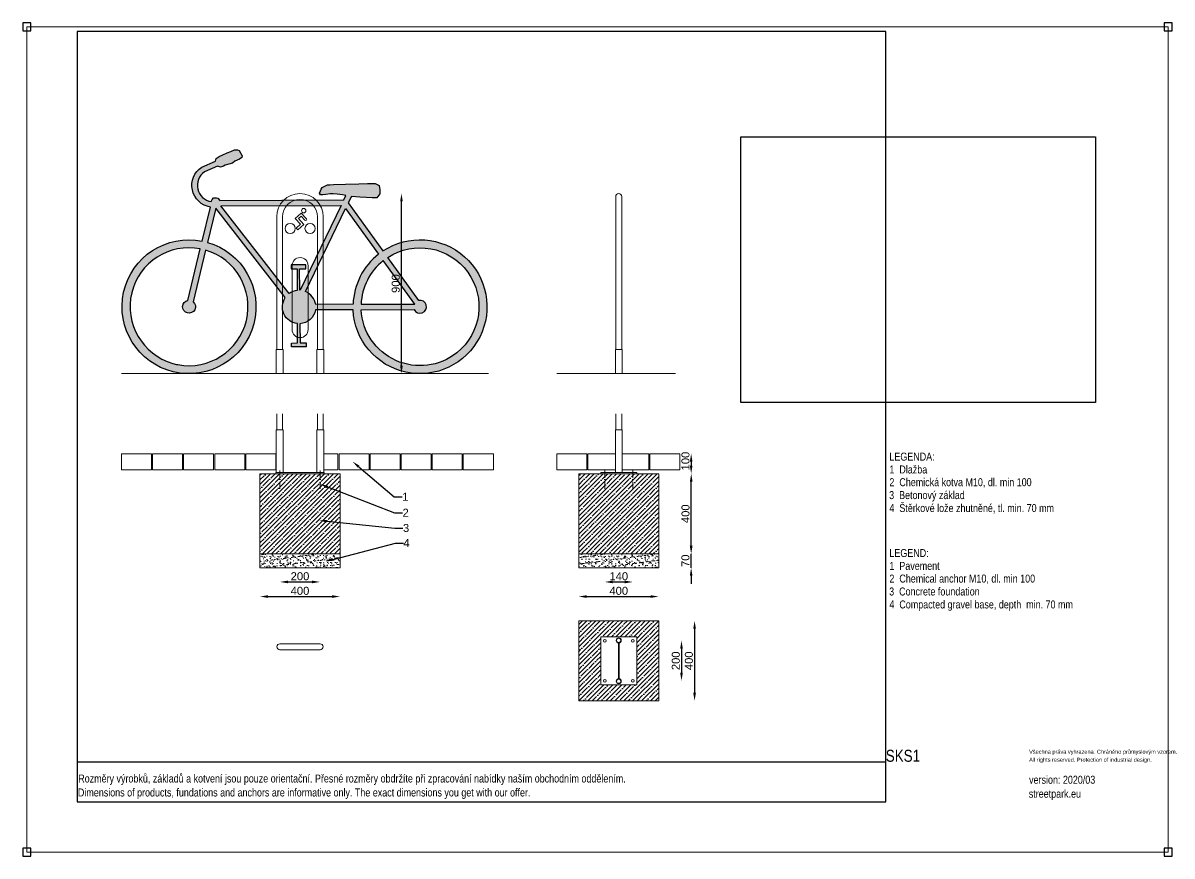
# Model space of a CAD drawing. Header units: millimetres. Extents: x -1411 to 5721, y -19797 to 4144.
# Drawn here: x -20 to 5721, y -20 to 4144 of the extents above; entities that cross this region are included whole.
import ezdxf
from ezdxf import colors
from ezdxf.entities.mleader import LeaderData, LeaderLine
from ezdxf.math import Vec2, Vec3

# ---------------------------------------------------------------- set-up
doc = ezdxf.new("R2010")
doc.units = ezdxf.units.MM
doc.linetypes.add('ACAD_ISO10W100', pattern=[18.5, 12, -3, 0.5, -3])
doc.linetypes.add('INCONTINUOUS', pattern=[200000.001, 200000, -0.001])
for name, color, linetype in [('KOTY', 3, 'INCONTINUOUS'), ('OBRYSOVA', 7, 'Continuous'), ('OSY', 1, 'ACAD_ISO10W100'), ('POSTAVY ATD', 8, 'Continuous'), ('SRAFY', 30, 'Continuous')]:
    doc.layers.add(name, color=color, linetype=linetype)
doc.layers.add('Nekreslit', color=6, linetype='Continuous', plot=False)
doc.styles.add('SEACAD_Arial', font='arial.ttf', dxfattribs={"width": 0.8})
doc.styles.get("Standard").update_dxf_attribs({"font": 'arial.ttf'})
doc.dimstyles.new('PROFI_CSN', dxfattribs={"dimscale": 0, "dimtxt": 3.5, "dimasz": 3, "dimexe": 1, "dimexo": 0, "dimgap": 1.5, "dimtad": 1, "dimlfac": -1, "dimdsep": 46, "dimtxsty": 'Standard', "dimcen": 0, "dimdle": 1, "dimclrd": 256, "dimclre": 256, "dimclrt": 256, "dimadec": 0, "dimazin": 0, "dimtfac": 0.6, "dimtmove": 0, "dimatfit": 1, "dimfxl": 1, "dimtolj": 1, "dimarcsym": 0})
picture_1 = doc.add_image_def('image1.jpg', size_in_pixel=(800, 600))

# ---------------------------------------------------------------- blocks, each defined once
blk = doc.blocks.new('*D1')
at = {"layer": 'DEFPOINTS', "color": 0, "transparency": 16777216}
for p in [(3156.47192552368, 1490.752611524528), (3318.123273767895, 1490.752611524528), (3156.47192552368, 1420.752611524528)]:
    blk.add_point(p, dxfattribs=at)
at = {"layer": 'KOTY', "color": 7, "lineweight": -2, "transparency": 16777216}
for p, q in [((3318.123273767895, 1530.752611524528), (3318.123273767895, 1570.752611524528)), ((3318.123273767895, 1420.752611524528), (3318.123273767895, 1490.752611524528)), ((3318.123273767895, 1380.752611524528), (3318.123273767895, 1340.752611524528))]:
    blk.add_line(p, q, dxfattribs=at)
at = {"layer": 'KOTY', "color": 7, "transparency": 16777216}
for points in [[(3311.456607101229, 1530.752611524528), (3324.789940434562, 1530.752611524528), (3318.123273767895, 1490.752611524528)], [(3311.456607101229, 1380.752611524528), (3324.789940434562, 1380.752611524528), (3318.123273767895, 1420.752611524528)]]:
    blk.add_solid(points, dxfattribs=at)
at = {"layer": 'KOTY', "color": 7, "lineweight": 13, "transparency": 16777216, "insert": (3289.700354259027, 1455.752611524527), "char_height": 40, "attachment_point": 5, "rotation": 90}
blk.add_mtext('\\A1;70', dxfattribs=at)
blk = doc.blocks.new('A$C6D9C0908')
h = blk.add_hatch(color=9)
edge = h.paths.add_edge_path(flags=16)
edge.add_line((0.5797662458778632, 0.4368549236789931), (0.5792093126426607, 0.5492206691803858))
edge.add_line((0.5792093126426607, 0.5492206691803858), (0.6116596023101692, 0.5493815069182801))
edge.add_line((0.6116596023101692, 0.5493815069182801), (0.611559236776543, 0.5696310544656171))
edge.add_line((0.611559236776543, 0.5696310544656171), (0.5346265274935149, 0.5692497428033221))
edge.add_line((0.5346265274935149, 0.5692497428033221), (0.5347268930923974, 0.5490001950872738))
edge.add_line((0.5347268930923974, 0.5490001950872738), (0.5657187426423889, 0.5491538040400883))
edge.add_line((0.5657187426423889, 0.5491538040400883), (0.5662779087064109, 0.436337570361502))
edge.add_arc((0.5763719036009329, 0.3492602133783281), 0.08766045192734141, 96.61220704954839, 126.5772164029062)
edge.add_line((0.5241345504121, 0.4196563337538919), (0.4650768243111543, 0.4954139222024878))
edge.add_line((0.4650768243111543, 0.4954139222024878), (0.4180492896809938, 0.555739519609233))
edge.add_line((0.4180492896809938, 0.555739519609233), (0.1663967458400748, 0.8785523174312857))
edge.add_line((0.1663967458400748, 0.8785523174312857), (0.7965536467736456, 0.8816756476267074))
edge.add_line((0.7965536467736456, 0.8816756476267074), (0.5821944918749296, 0.4367270773780092))
edge.add_arc((0.5763719036001358, 0.3492602133756972), 0.08766045193025594, 86.19149202146149, 87.78086794365262)
edge = h.paths.add_edge_path(flags=16)
edge.add_arc((3.019355598876672e-12, 0.3506535715733764), 0.3087221941469303, 78.9563822231638, 253.9172492721676)
edge.add_arc((1.843150632119261e-12, 0.3506535715739269), 0.3087221941471334, 253.9172492724057, 259.2222716585527)
edge.add_arc((3.001283249703945e-12, 0.3506535715733931), 0.3087221941468255, 259.2222716583231, 433.6513597298935)
edge.add_line((0.08689956096111473, 0.6468931021295248), (0.02172428525057057, 0.3767313721850769))
edge.add_arc((2.053343606256419e-12, 0.3506535715728085), 0.03394107031801102, -259.99389754581955, 50.20378588387018, ccw=False)
edge.add_line((-0.005897365046166669, 0.3840783728410315), (0.05913765873208376, 0.6536587373361726))
edge = h.paths.add_edge_path(flags=16)
edge.add_line((0.6099381549385043, 0.4302396033690457), (0.8193632406344022, 0.8649464492445986))
edge.add_line((0.8193632406344022, 0.8649464492445986), (0.9922499285862614, 0.6260927665657618))
edge.add_arc((1.209254944930032, 0.3506535715726273), 0.350653571572893, 128.2328391200746, 177.9488520998572)
edge.add_line((0.8588260461981463, 0.3632040373163363), (0.6630670109441326, 0.3622337709050498))
edge.add_arc((0.5763719036011192, 0.3492602133783095), 0.08766045192740136, 8.510916230346785, 67.4858155561655)
edge = h.paths.add_edge_path()
edge.add_line((0.1388699601772032, 1.113680368347786), (0.1413542500233689, 1.127186899948128))
edge.add_line((0.1413542500233689, 1.127186899948128), (0.157530568273728, 1.13711845034959))
edge.add_line((0.157530568273728, 1.13711845034959), (0.1773611243432924, 1.145426216804026))
edge.add_line((0.1773611243432924, 1.145426216804026), (0.1997312917770842, 1.156300630563464))
edge.add_line((0.1997312917770842, 1.156300630563464), (0.219384967885162, 1.163512923428925))
edge.add_line((0.219384967885162, 1.163512923428925), (0.2383039990525049, 1.171816172132594))
edge.add_line((0.2383039990525049, 1.171816172132594), (0.2536130979641484, 1.172804214949792))
edge.add_line((0.2536130979641484, 1.172804214949792), (0.2625686477086902, 1.168287781488516))
edge.add_line((0.2625686477086902, 1.168287781488516), (0.278016088827826, 1.141364285180998))
edge.add_line((0.278016088827826, 1.141364285180998), (0.2762418646968854, 1.131504118330895))
edge.add_line((0.2762418646968854, 1.131504118330895), (0.2636989877348697, 1.124144636765323))
edge.add_line((0.2636989877348697, 1.124144636765323), (0.2395057701243104, 1.113261187181706))
edge.add_line((0.2395057701243104, 1.113261187181706), (0.2278915980842839, 1.102440084649743))
edge.add_line((0.2278915980842839, 1.102440084649743), (0.2089590035961919, 1.096873261718656))
edge.add_line((0.2089590035961919, 1.096873261718656), (0.189291764589484, 1.092397393935244))
edge.add_line((0.189291764589484, 1.092397393935244), (0.1802081617511249, 1.085967222182717))
edge.add_line((0.1802081617511249, 1.085967222182717), (0.1650985470751039, 1.081513944505105))
edge.add_line((0.1650985470751039, 1.081513944505105), (0.1486696368359617, 1.086780866536628))
edge.add_line((0.1486696368359617, 1.086780866536628), (0.08072185482785699, 1.057156287831958))
edge.add_arc((0.1297099201789188, 0.9862647056898076), 0.08617103321567632, 124.6455572951802, 261.1346764512145)
edge.add_line((0.1164298931419125, 0.9011231303734348), (0.1209281292426567, 0.9125216585175622))
edge.add_line((0.1209281292426567, 0.9125216585175622), (0.1277239189175816, 0.9208631938258804))
edge.add_line((0.1277239189175816, 0.9208631938258804), (0.1431070930874512, 0.92093943931377))
edge.add_line((0.1431070930874512, 0.92093943931377), (0.1514163895568572, 0.9195145323949419))
edge.add_line((0.1514163895568572, 0.9195145323949419), (0.1607381110629831, 0.9070989566675962))
edge.add_line((0.1607381110629831, 0.9070989566675962), (0.8103527847465557, 0.9103187274479296))
edge.add_line((0.8103527847465557, 0.9103187274479296), (0.8214598614539455, 0.9333738572524908))
edge.add_line((0.8214598614539455, 0.9333738572524908), (0.8040816482554192, 0.9367279879108992))
edge.add_line((0.8040816482554192, 0.9367279879108992), (0.7758062896895126, 0.9402364998518351))
edge.add_line((0.7758062896895126, 0.9402364998518351), (0.7550117651703658, 0.9425050602465035))
edge.add_line((0.7550117651703658, 0.9425050602465035), (0.7389743507757203, 0.941330974827224))
edge.add_line((0.7389743507757203, 0.941330974827224), (0.7169335295704968, 0.9375730740507606))
edge.add_line((0.7169335295704968, 0.9375730740507606), (0.7010793240270914, 0.9362174639647947))
edge.add_line((0.7010793240270914, 0.9362174639647947), (0.6875824251292215, 0.9374275973414115))
edge.add_line((0.6875824251292215, 0.9374275973414115), (0.6834262020078086, 0.9456435694771699))
edge.add_line((0.6834262020078086, 0.9456435694771699), (0.6874793469022507, 0.9582244302152958))
edge.add_line((0.6874793469022507, 0.9582244302152958), (0.6923654141502311, 0.9655459612140476))
edge.add_line((0.6923654141502311, 0.9655459612140476), (0.6963692841279681, 0.9750925374141843))
edge.add_line((0.6963692841279681, 0.9750925374141843), (0.7143329951886699, 0.9840805589590218))
edge.add_line((0.7143329951886699, 0.9840805589590218), (0.724153051870303, 0.9890549180556718))
edge.add_line((0.724153051870303, 0.9890549180556718), (0.7363674870476871, 0.9891154578072019))
edge.add_line((0.7363674870476871, 0.9891154578072019), (0.7571385023195489, 0.9915900349390085))
edge.add_line((0.7571385023195489, 0.9915900349390085), (0.8196691166806431, 0.991899963679316))
edge.add_line((0.8196691166806431, 0.991899963679316), (0.8894856018843029, 0.9935230343262447))
edge.add_line((0.8894856018843029, 0.9935230343262447), (0.9335907531237808, 0.9962956982299147))
edge.add_line((0.9335907531237808, 0.9962956982299147), (0.975344926853495, 0.995225620261408))
edge.add_line((0.975344926853495, 0.995225620261408), (0.9950826931568599, 0.9854720755733979))
edge.add_line((0.9950826931568599, 0.9854720755733979), (0.9988382002662775, 0.963416316061739))
edge.add_line((0.9988382002662775, 0.963416316061739), (0.9989476080739905, 0.9413424846711678))
edge.add_line((0.9989476080739905, 0.9413424846711678), (0.9830078461936864, 0.9204661365092761))
edge.add_line((0.9830078461936864, 0.9204661365092761), (0.958578976387912, 0.9203450567913478))
edge.add_line((0.958578976387912, 0.9203450567913478), (0.9279399820296703, 0.9225648233873471))
edge.add_line((0.9279399820296703, 0.9225648233873471), (0.8936539839454554, 0.9249489469661967))
edge.add_line((0.8936539839454554, 0.9249489469661967), (0.8498606975522307, 0.9282504864647763))
edge.add_line((0.8498606975522307, 0.9282504864647763), (0.8334591269325529, 0.8942054965054922))
edge.add_line((0.8334591269325529, 0.8942054965054922), (1.015396998872802, 0.6428470417381504))
edge.add_arc((1.209254944930166, 0.3506535715728019), 0.3506535715729246, -177.38089146097218, 123.5625826834565, ccw=False)
edge.add_line((0.8589676712101664, 0.3346300536488798), (0.6626325112233644, 0.333656931519954))
edge.add_arc((0.5763719036009832, 0.3492602133784565), 0.08766045192752706, 272.78709276241455, 349.7468979583306, ccw=False)
edge.add_line((0.5806343723627378, 0.2617034535469429), (0.5811343412071892, 0.1608306946573066))
edge.add_line((0.5811343412071892, 0.1608306946573066), (0.6135846309130102, 0.1609915324570466))
edge.add_line((0.6135846309130102, 0.1609915324570466), (0.6136849967193712, 0.1407419845259028))
edge.add_line((0.6136849967193712, 0.1407419845259028), (0.5367522870947141, 0.1403606728636078))
edge.add_line((0.5367522870947141, 0.1403606728636078), (0.5366519216568122, 0.160610220564422))
edge.add_line((0.5366519216568122, 0.160610220564422), (0.5676437715676457, 0.1607638295481593))
edge.add_line((0.5676437715676457, 0.1607638295481593), (0.5671415690773074, 0.2620870767093493))
edge.add_arc((0.576371903601003, 0.3492602133783372), 0.08766045192747622, 145.5288500972964, 263.9557533382671, ccw=False)
edge.add_line((0.5041036376779857, 0.3988752571917757), (0.1398036836857273, 0.8661889814404731))
edge.add_line((0.1398036836857273, 0.8661889814404731), (0.09674344259917689, 0.6876975354280148))
edge.add_arc((-5.043188089359774e-14, 0.3506535715730791), 0.3506535715731371, -281.3450701042335, 73.9846637575842, ccw=False)
edge.add_line((0.06897967865018018, 0.6944554493898067), (0.1120262329873185, 0.8728901640761251))
edge.add_arc((0.1297099201788713, 0.9862647056897441), 0.114745368005802, 123.16244037180459, 261.1346764109203, ccw=False)
edge.add_line((0.0669425315704757, 1.082320701890239), (0.1388699601772032, 1.113680368347786))
edge = h.paths.add_edge_path(flags=16)
edge.add_arc((1.209254944930332, 0.3506535715728005), 0.3087221941477938, 128.5502149240067, 177.6314762868338)
edge.add_line((0.9007964969872546, 0.3634120609808633), (1.181376457656597, 0.3648027365786675))
edge.add_line((1.181376457656597, 0.3648027365786675), (1.016859184751297, 0.5920935529854887))
edge = h.paths.add_edge_path(flags=16)
edge.add_arc((1.209254944929982, 0.3506535715728456), 0.3087221941474646, -51.44978507363379, 123.2452068527513, ccw=False)
edge.add_arc((1.209254944929975, 0.3506535715728339), 0.3087221941474596, 182.9364843753495, 308.5502149263685, ccw=False)
edge.add_line((0.9009381220053001, 0.3348380772442852), (1.178538587796197, 0.3362139850567019))
edge.add_arc((1.209254944929977, 0.3506535715729015), 0.03394107031796046, 205.17795300596, 461.0037385210765)
edge.add_line((1.202776509465593, 0.3839706261885567), (1.040006255034768, 0.6088478281471907))
at = {"color": 9}
for points in [[(0.1388699601772032, 1.113680368347786), (0.1413542500233689, 1.127186899948128), (0.157530568273728, 1.13711845034959), (0.1773611243432924, 1.145426216804026), (0.1997312917770842, 1.156300630563464), (0.219384967885162, 1.163512923428925), (0.2383039990525049, 1.171816172132594), (0.2536130979641484, 1.172804214949792), (0.2625686477086902, 1.168287781488516), (0.278016088827826, 1.141364285180998), (0.2762418646968854, 1.131504118330895), (0.2636989877348697, 1.124144636765323), (0.2395057701243104, 1.113261187181706), (0.2278915980842839, 1.102440084649743), (0.2089590035961919, 1.096873261718656), (0.189291764589484, 1.092397393935244), (0.1802081617511249, 1.085967222182717), (0.1650985470751039, 1.081513944505105), (0.1486696368359617, 1.086780866536628), (0.08072185482785699, 1.057156287831958, 0.6776181553820131), (0.1164298931419125, 0.9011231303734348), (0.1209281292426567, 0.9125216585175622), (0.1277239189175816, 0.9208631938258804), (0.1431070930874512, 0.92093943931377), (0.1514163895568572, 0.9195145323949419), (0.1607381110629831, 0.9070989566675962), (0.8103527847465557, 0.9103187274479296), (0.8214598614539455, 0.9333738572524908), (0.8040816482554192, 0.9367279879108992), (0.7758062896895126, 0.9402364998518351), (0.7550117651703658, 0.9425050602465035), (0.7389743507757203, 0.941330974827224), (0.7169335295704968, 0.9375730740507606), (0.7010793240270914, 0.9362174639647947), (0.6875824251292215, 0.9374275973414115), (0.6834262020078086, 0.9456435694771699), (0.6874793469022507, 0.9582244302152958), (0.6923654141502311, 0.9655459612140476), (0.6963692841279681, 0.9750925374141843), (0.7143329951886699, 0.9840805589590218), (0.724153051870303, 0.9890549180556718), (0.7363674870476871, 0.9891154578072019), (0.7571385023195489, 0.9915900349390085), (0.8196691166806431, 0.991899963679316), (0.8894856018843029, 0.9935230343262447), (0.9335907531237808, 0.9962956982299147), (0.975344926853495, 0.995225620261408), (0.9950826931568599, 0.9854720755733979), (0.9988382002662775, 0.963416316061739), (0.9989476080739905, 0.9413424846711678), (0.9830078461936864, 0.9204661365092761), (0.958578976387912, 0.9203450567913478), (0.9279399820296703, 0.9225648233873471), (0.8936539839454554, 0.9249489469661967), (0.8498606975522307, 0.9282504864647763), (0.8334591269325529, 0.8942054965054922), (1.015396998872802, 0.6428470417381504, -3.794464740971675), (0.8589676712101664, 0.3346300536488798), (0.6626325112233644, 0.333656931519954, -0.3490188743317039), (0.5806343723627378, 0.2617034535469429), (0.5811343412071892, 0.1608306946573066), (0.6135846309130102, 0.1609915324570466), (0.6136849967193712, 0.1407419845259028), (0.5367522870947141, 0.1403606728636078), (0.5366519216568122, 0.160610220564422), (0.5676437715676457, 0.1607638295481593), (0.5671415690773074, 0.2620870767093493, -0.5682343454790882), (0.5041036376779857, 0.3988752571917757), (0.1398036836857273, 0.8661889814404731), (0.09674344259917689, 0.6876975354280148, -49.06602472306487), (0.06897967865018018, 0.6944554493898067), (0.1120262329873185, 0.8728901640761251, -0.687102607738905), (0.0669425315704757, 1.082320701890239)], [(0.5797662458778632, 0.4368549236789931), (0.5792093126426607, 0.5492206691803858), (0.6116596023101692, 0.5493815069182801), (0.611559236776543, 0.5696310544656171), (0.5346265274935149, 0.5692497428033221), (0.5347268930923974, 0.5490001950872738), (0.5657187426423889, 0.5491538040400883), (0.5662779087064109, 0.436337570361502, 0.1314971789805197), (0.5241345504121, 0.4196563337538919), (0.4650768243111543, 0.4954139222024878), (0.4180492896809938, 0.555739519609233), (0.1663967458400748, 0.8785523174312857), (0.7965536467736456, 0.8816756476267074), (0.5821944918749296, 0.4367270773780092, 0.00693507190160578)], [(0.6099381549385043, 0.4302396033690457), (0.8193632406344022, 0.8649464492445986), (0.9922499285862614, 0.6260927665657618, 0.2203949906049691), (0.8588260461981463, 0.3632040373163363), (0.6630670109441326, 0.3622337709050498, 0.2631609178845066)], [(0.05913765873208376, 0.6536587373361726, 0.9569645697085161), (-0.08552388680050171, 0.05401396203865261, 0.02315166197885113), (-0.057730887254138, 0.04737723254356752, 0.9525291782565551), (0.08689956096111473, 0.6468931021295248), (0.02172428525057057, 0.3767313721850769, -4.529192985199039), (-0.005897365046166669, 0.3840783728410315)], [(1.040006255034768, 0.6088478281471907, -0.9547445373557579), (1.401650705118755, 0.1092135901683378, -0.6104848430680058), (0.9009381220053001, 0.3348380772442852), (1.178538587796197, 0.3362139850567019, 2.046354347596624), (1.202776509465593, 0.3839706261885567)], [(1.016859184751297, 0.5920935529854887, 0.2174925967270088), (0.9007964969872546, 0.3634120609808633), (1.181376457656597, 0.3648027365786675)]]:
    blk.add_lwpolyline(points, format="xyb", close=True, dxfattribs=at)
blk = doc.blocks.new('*D24')
at = {"layer": 'DEFPOINTS', "color": 0, "transparency": 16777216}
for p in [(1163.910897568167, 1490.752611524535), (1563.910897568174, 1490.752611524535), (1563.910897568174, 1276.84885672655)]:
    blk.add_point(p, dxfattribs=at)
at = {"layer": 'KOTY', "color": 7, "lineweight": -2, "transparency": 16777216}
blk.add_line((1203.910897568167, 1276.84885672655), (1523.910897568174, 1276.84885672655), dxfattribs=at)
at = {"layer": 'KOTY', "color": 7, "transparency": 16777216}
for points in [[(1203.910897568167, 1283.515523393216), (1203.910897568167, 1270.182190059883), (1163.910897568167, 1276.84885672655)], [(1523.910897568174, 1283.515523393216), (1523.910897568174, 1270.182190059883), (1563.910897568174, 1276.84885672655)]]:
    blk.add_solid(points, dxfattribs=at)
at = {"layer": 'KOTY', "color": 7, "lineweight": 15, "transparency": 16777216, "insert": (1363.91089756817, 1305.271776235417), "char_height": 40, "attachment_point": 5}
blk.add_mtext('\\A1;400', dxfattribs=at)
blk = doc.blocks.new('*D25')
at = {"layer": 'DEFPOINTS', "color": 0, "transparency": 16777216}
for p in [(1363.910897568167, 3291.312505641634), (1870.89817993912, 3291.312505641634), (1478.41089756816, 2390.812505641637)]:
    blk.add_point(p, dxfattribs=at)
at = {"layer": 'KOTY', "color": 7, "lineweight": -2, "transparency": 16777216}
blk.add_line((1870.89817993912, 2430.812505641637), (1870.89817993912, 3251.312505641634), dxfattribs=at)
at = {"layer": 'KOTY', "color": 7, "transparency": 16777216}
for points in [[(1864.231513272453, 3251.312505641634), (1877.564846605787, 3251.312505641634), (1870.89817993912, 3291.312505641634)], [(1864.231513272453, 2430.812505641637), (1877.564846605787, 2430.812505641637), (1870.89817993912, 2390.812505641637)]]:
    blk.add_solid(points, dxfattribs=at)
at = {"layer": 'KOTY', "color": 7, "lineweight": 15, "transparency": 16777216, "insert": (1842.475260430253, 2841.062505641634), "char_height": 40, "attachment_point": 5, "rotation": 90}
blk.add_mtext('\\A1;900', dxfattribs=at)
blk = doc.blocks.new('*D26')
at = {"layer": 'DEFPOINTS', "color": 0, "transparency": 16777216}
for p in [(3156.47192552368, 1890.812505641633), (3318.499887538347, 1890.812505641633), (3156.47192552368, 1490.752611524528)]:
    blk.add_point(p, dxfattribs=at)
at = {"layer": 'KOTY', "color": 7, "lineweight": -2, "transparency": 16777216}
blk.add_line((3318.499887538347, 1530.752611524528), (3318.499887538347, 1850.812505641633), dxfattribs=at)
at = {"layer": 'KOTY', "color": 7, "transparency": 16777216}
for points in [[(3311.83322087168, 1850.812505641633), (3325.166554205013, 1850.812505641633), (3318.499887538347, 1890.812505641633)], [(3311.83322087168, 1530.752611524528), (3325.166554205013, 1530.752611524528), (3318.499887538347, 1490.752611524528)]]:
    blk.add_solid(points, dxfattribs=at)
at = {"layer": 'KOTY', "color": 7, "lineweight": 15, "transparency": 16777216, "insert": (3290.076968029478, 1690.782558583079), "char_height": 40, "attachment_point": 5, "rotation": 90}
blk.add_mtext('\\A1;400', dxfattribs=at)
blk = doc.blocks.new('*D27')
at = {"layer": 'DEFPOINTS', "color": 0, "transparency": 16777216}
for p in [(3156.47192552368, 1155.785728375559), (3156.47192552368, 755.7857283755586), (3335.249656116975, 755.7857283755587)]:
    blk.add_point(p, dxfattribs=at)
at = {"layer": 'KOTY', "color": 7, "lineweight": -2, "transparency": 16777216}
blk.add_line((3335.249656116974, 1115.785728375559), (3335.249656116975, 795.7857283755588), dxfattribs=at)
at = {"layer": 'KOTY', "color": 7, "transparency": 16777216}
for points in [[(3328.582989450308, 1115.785728375559), (3341.916322783641, 1115.785728375559), (3335.249656116974, 1155.785728375559)], [(3328.582989450308, 795.7857283755588), (3341.916322783641, 795.7857283755588), (3335.249656116975, 755.7857283755587)]]:
    blk.add_solid(points, dxfattribs=at)
at = {"layer": 'KOTY', "color": 7, "lineweight": 15, "transparency": 16777216, "insert": (3306.826736608106, 955.7857283755577), "char_height": 40, "attachment_point": 5, "rotation": 90}
blk.add_mtext('\\A1;400', dxfattribs=at)
blk = doc.blocks.new('*D28')
at = {"layer": 'DEFPOINTS', "color": 0, "transparency": 16777216}
for p in [(2756.471925523671, 1490.752611524527), (3156.471925523678, 1490.752611524527), (3156.471925523678, 1276.848856726542)]:
    blk.add_point(p, dxfattribs=at)
at = {"layer": 'KOTY', "color": 7, "lineweight": -2, "transparency": 16777216}
blk.add_line((2796.471925523671, 1276.848856726542), (3116.471925523678, 1276.848856726542), dxfattribs=at)
at = {"layer": 'KOTY', "color": 7, "transparency": 16777216}
for points in [[(2796.471925523671, 1283.515523393209), (2796.471925523671, 1270.182190059876), (2756.471925523671, 1276.848856726542)], [(3116.471925523678, 1283.515523393209), (3116.471925523678, 1270.182190059876), (3156.471925523678, 1276.848856726542)]]:
    blk.add_solid(points, dxfattribs=at)
at = {"layer": 'KOTY', "color": 7, "lineweight": 15, "transparency": 16777216, "insert": (2956.471925523674, 1305.27177623541), "char_height": 40, "attachment_point": 5}
blk.add_mtext('\\A1;400', dxfattribs=at)
blk = doc.blocks.new('*D29')
at = {"layer": 'DEFPOINTS', "color": 0, "transparency": 16777216}
for p in [(1263.910897568145, 1806.434772238816), (1463.910897568167, 1806.434772238827), (1463.910897568167, 1349.745526539458)]:
    blk.add_point(p, dxfattribs=at)
at = {"layer": 'KOTY', "color": 7, "lineweight": -2, "transparency": 16777216}
blk.add_line((1303.910897568145, 1349.745526539458), (1423.910897568167, 1349.745526539458), dxfattribs=at)
at = {"layer": 'KOTY', "color": 7, "transparency": 16777216}
for points in [[(1303.910897568145, 1356.412193206124), (1303.910897568145, 1343.078859872791), (1263.910897568145, 1349.745526539458)], [(1423.910897568167, 1356.412193206124), (1423.910897568167, 1343.078859872791), (1463.910897568167, 1349.745526539458)]]:
    blk.add_solid(points, dxfattribs=at)
at = {"layer": 'KOTY', "color": 7, "lineweight": 15, "transparency": 16777216, "insert": (1363.910897568156, 1378.168446048325), "char_height": 40, "attachment_point": 5}
blk.add_mtext('\\A1;200', dxfattribs=at)
blk = doc.blocks.new('*D30')
at = {"layer": 'DEFPOINTS', "color": 0, "transparency": 16777216}
for p in [(2886.471925523649, 1806.434772238812), (3026.471925523671, 1806.434772238823), (3026.471925523671, 1349.74552653945)]:
    blk.add_point(p, dxfattribs=at)
at = {"layer": 'KOTY', "color": 7, "lineweight": -2, "transparency": 16777216}
blk.add_line((2926.471925523649, 1349.74552653945), (2986.471925523671, 1349.74552653945), dxfattribs=at)
at = {"layer": 'KOTY', "color": 7, "transparency": 16777216}
for points in [[(2926.471925523649, 1356.412193206117), (2926.471925523649, 1343.078859872784), (2886.471925523649, 1349.74552653945)], [(2986.471925523671, 1356.412193206117), (2986.471925523671, 1343.078859872784), (3026.471925523671, 1349.74552653945)]]:
    blk.add_solid(points, dxfattribs=at)
at = {"layer": 'KOTY', "color": 7, "lineweight": 15, "transparency": 16777216, "insert": (2956.47192552366, 1378.168446048318), "char_height": 40, "attachment_point": 5}
blk.add_mtext('\\A1;140', dxfattribs=at)
blk = doc.blocks.new('*D31')
at = {"layer": 'DEFPOINTS', "color": 0, "transparency": 16777216}
for p in [(3026.471925523671, 1055.785728375559), (3026.471925523671, 855.7857283755588), (3269.910664766015, 855.7857283755588)]:
    blk.add_point(p, dxfattribs=at)
at = {"layer": 'KOTY', "color": 7, "lineweight": -2, "transparency": 16777216}
blk.add_line((3269.910664766015, 1015.785728375559), (3269.910664766015, 895.7857283755588), dxfattribs=at)
at = {"layer": 'KOTY', "color": 7, "transparency": 16777216}
for points in [[(3263.243998099348, 1015.785728375559), (3276.577331432681, 1015.785728375559), (3269.910664766014, 1055.785728375559)], [(3263.243998099348, 895.7857283755588), (3276.577331432681, 895.7857283755588), (3269.910664766015, 855.7857283755588)]]:
    blk.add_solid(points, dxfattribs=at)
at = {"layer": 'KOTY', "color": 7, "lineweight": 15, "transparency": 16777216, "insert": (3241.487745257146, 955.7857283755577), "char_height": 40, "attachment_point": 5, "rotation": 90}
blk.add_mtext('\\A1;200', dxfattribs=at)
blk = doc.blocks.new('*D32')
at = {"layer": 'DEFPOINTS', "color": 0, "transparency": 16777216}
for p in [(2973.471925523664, 1990.812505641637), (3156.47192552368, 1890.812505641633), (3318.200565067135, 1890.812505641633)]:
    blk.add_point(p, dxfattribs=at)
at = {"layer": 'KOTY', "color": 7, "lineweight": -2, "transparency": 16777216}
blk.add_line((3318.200565067135, 1950.812505641637), (3318.200565067135, 1930.812505641633), dxfattribs=at)
at = {"layer": 'KOTY', "color": 7, "transparency": 16777216}
for points in [[(3311.533898400468, 1950.812505641637), (3324.867231733801, 1950.812505641637), (3318.200565067135, 1990.812505641637)], [(3311.533898400468, 1930.812505641633), (3324.867231733801, 1930.812505641633), (3318.200565067135, 1890.812505641633)]]:
    blk.add_solid(points, dxfattribs=at)
at = {"layer": 'KOTY', "color": 7, "lineweight": 15, "transparency": 16777216, "insert": (3289.777645558267, 1953.928375827018), "char_height": 40, "attachment_point": 5, "rotation": 90}
blk.add_mtext('\\A1;100', dxfattribs=at)

msp = doc.modelspace()

# ---------------------------------------------------------------- hatches: boundary and pattern name
at = {"transparency": 33554508}
h = msp.add_hatch(dxfattribs=at)
h.set_pattern_fill('ANSI35', color=9, scale=5)
h.set_pattern_definition([(45, (0, 0), (-22.45064030267288, 22.45064030267288), []), (45, (22.45065, 0), (-22.45064030267288, 22.45064030267288), [39.6875, -7.9375, 0, -7.9375])])
h.paths.add_polyline_path([(1563.910897568174, 1890.812505641636), (1483.910897568167, 1890.812505641632), (1243.910897568167, 1890.812505641632), (1163.910897568174, 1890.812505641636), (1163.910897568167, 1490.752611524535), (1563.910897568174, 1490.752611524535)])
h.paths.add_polyline_path([(3156.471925523678, 1890.812505641632), (3046.471925523671, 1890.812505641628), (2866.471925523671, 1890.812505641636), (2756.471925523678, 1890.812505641632), (2756.471925523671, 1490.752611524527), (3156.471925523678, 1490.752611524527)])
h = msp.add_hatch(dxfattribs=at)
h.set_pattern_fill('ANSI35', color=9, scale=5)
h.set_pattern_definition([(45, (0, -70), (-22.45064030267288, 22.45064030267288), []), (45, (22.45065, -70), (-22.45064030267288, 22.45064030267288), [39.6875, -7.9375, 0, -7.9375])])
h.paths.add_polyline_path([(3156.471925523678, 1155.785728375558), (2756.471925523671, 1155.785728375558), (2756.471925523671, 755.7857283755584), (3156.471925523678, 755.7857283755584)])
h.paths.add_polyline_path([(3046.471925523671, 1075.785728375558), (3046.471925523671, 835.7857283755584), (2866.471925523671, 835.7857283755584), (2866.471925523671, 1075.785728375558)], flags=16)
h.paths.add_polyline_path([(3033.471925523671, 1055.785728375558, -1), (3019.471925523671, 1055.785728375558, -1)], flags=0)
h.paths.add_polyline_path([(2893.471925523671, 1055.785728375558, -1), (2879.471925523671, 1055.785728375558, -1)], flags=0)
h.paths.add_polyline_path([(3033.471925523671, 855.7857283755584, -1), (3019.471925523671, 855.7857283755584, -1)], flags=0)
h.paths.add_polyline_path([(2893.471925523671, 855.7857283755584, -1), (2879.471925523671, 855.7857283755584, -1)], flags=0)
at = {"layer": 'SRAFY', "lineweight": 15}
h = msp.add_hatch(dxfattribs=at)
h.set_pattern_fill('AR-SAND', color=9, scale=0.5, style=0)
h.set_pattern_definition([(37.50000000000001, (-480.9530126975515, -211.9193509330653), (-0.8000156479920228, 24.47066186646712), [0, -19.304, 0, -21.59, 0, -20.6375]), (7.499999999999999, (-480.9530126975515, -211.9193509330653), (22.47616415690013, 35.84125502841771), [0, -10.414, 0, -17.399, 0, -6.6675]), (327.5, (-496.5740126975516, -211.9193509330653), (39.5496185120729, 0.0718592339272881), [0, -6.35, 0, -22.86, 0, -29.845]), (317.5, (-496.5740126975516, -211.9193509330653), (38.17782262361486, 11.14646616286081), [0, -3.175, 0, -14.986, 0, -17.145])])
h.paths.add_polyline_path([(1163.910897568167, 1490.752611524535), (1163.910897568167, 1420.752611524535), (1563.910897568167, 1420.752611524535), (1563.910897568167, 1490.752611524535)])
h = msp.add_hatch(dxfattribs=at)
h.set_pattern_fill('AR-SAND', color=9, scale=0.5, style=0)
h.set_pattern_definition([(37.50000000000001, (459.608015257938, -211.9193509330726), (-0.8000156479920228, 24.47066186646712), [0, -19.304, 0, -21.59, 0, -20.6375]), (7.499999999999999, (459.608015257938, -211.9193509330726), (22.47616415690013, 35.84125502841771), [0, -10.414, 0, -17.399, 0, -6.6675]), (327.5, (443.9870152579379, -211.9193509330726), (39.5496185120729, 0.0718592339272881), [0, -6.35, 0, -22.86, 0, -29.845]), (317.5, (443.9870152579379, -211.9193509330726), (38.17782262361486, 11.14646616286081), [0, -3.175, 0, -14.986, 0, -17.145])])
h.paths.add_polyline_path([(2756.471925523671, 1490.752611524527), (2756.471925523671, 1420.752611524527), (3156.471925523671, 1420.752611524527), (3156.471925523671, 1490.752611524527)])

# ---------------------------------------------------------------- linework, layer by layer
at = {"layer": 'Nekreslit'}
msp.add_line((250.6303277645566, 451.0995227945496), (4290.630327764571, 451.0995227945496), dxfattribs=at)
at = {"layer": 'Nekreslit', "color": 4, "lineweight": 15}
msp.add_lwpolyline([(5700.555520497554, -0.02614733787049772), (-0.007565265754237771, -0.02614733787049772), (-0.007565265754237771, 4123.579318318974), (5700.555520497554, 4123.579318318974)], close=True, dxfattribs=at)
at = {"layer": 'Nekreslit'}
msp.add_lwpolyline([(250.6303277645566, 251.0995227945496), (4290.630327764571, 251.0995227945496), (4290.630327764571, 4101.09952279455), (250.6303277645566, 4101.09952279455)], close=True, dxfattribs=at)
at = {"layer": 'OBRYSOVA', "lineweight": 15}
for p, q in [((2941.471925523663, 3275.812505641632), (2941.471925523663, 2510.812505641632)), ((2971.471925523663, 3275.812505641632), (2971.471925523663, 2510.812505641632)), ((1247.410897568159, 3174.312505641632), (1247.410897568159, 2510.812505641632)), ((1276.410897568159, 3174.312505641632), (1276.410897568159, 2510.812505641632)), ((1451.410897568159, 3174.312505641632), (1451.410897568159, 2510.812505641632)), ((1480.410897568159, 3174.312505641632), (1480.410897568159, 2510.812505641632)), ((1324.359194649951, 2930.812505641632), (1324.359194649951, 2610.812505641632)), ((1404.359194649951, 2930.812505641632), (1404.359194649951, 2610.812505641632)), ((1245.410897568159, 2510.812505641632), (1279.410897568159, 2510.812505641632)), ((1245.410897568159, 2510.812505641632), (1245.410897568159, 2390.812505641632)), ((1279.410897568159, 2510.812505641632), (1279.410897568159, 2390.812505641632)), ((1448.410897568159, 2510.812505641632), (1482.410897568159, 2510.812505641632)), ((1448.410897568159, 2510.812505641632), (1448.410897568159, 2390.812505641632)), ((1482.410897568159, 2510.812505641632), (1482.410897568159, 2390.812505641632)), ((2939.471925523663, 2510.812505641632), (2973.471925523663, 2510.812505641632)), ((2939.471925523663, 2510.812505641632), (2939.471925523663, 2390.812505641632)), ((2973.471925523663, 2510.812505641632), (2973.471925523663, 2390.812505641632)), ((1245.410897568159, 2390.812505641632), (1482.410897568159, 2390.812505641632)), ((2973.471925523663, 2390.812505641632), (2939.471925523663, 2390.812505641632)), ((1247.410897568167, 2190.812505641632), (1247.410897568159, 2110.812505641632)), ((1276.410897568167, 2190.812505641632), (1276.410897568159, 2110.812505641632)), ((1451.410897568174, 2190.812505641632), (1451.410897568159, 2110.812505641632)), ((1480.410897568174, 2190.812505641632), (1480.410897568159, 2110.812505641632)), ((2941.471925523656, 2190.812505641636), (2941.471925523663, 2110.812505641632)), ((2971.471925523656, 2190.812505641636), (2971.471925523663, 2110.812505641632)), ((1245.410897568159, 2110.812505641632), (1279.410897568159, 2110.812505641632)), ((1245.410897568159, 2110.812505641632), (1245.410897568159, 1896.812505641632)), ((1279.410897568159, 2110.812505641632), (1279.410897568159, 1896.812505641632)), ((1448.410897568159, 2110.812505641632), (1482.410897568159, 2110.812505641632)), ((1448.410897568159, 2110.812505641632), (1448.410897568159, 1896.812505641632)), ((1482.410897568159, 2110.812505641632), (1482.410897568159, 1896.812505641632)), ((2939.471925523663, 2110.812505641632), (2973.471925523663, 2110.812505641632)), ((2939.471925523663, 2110.812505641632), (2939.471925523663, 1896.812505641628)), ((2973.471925523663, 2110.812505641632), (2973.471925523663, 1896.812505641628)), ((1263.910897568167, 1040.785728375558), (1463.910897568167, 1040.785728375558)), ((2954.971925523671, 866.195402021549), (2954.971925523663, 1045.376054729568)), ((2957.971925523671, 866.195402021549), (2957.971925523678, 1045.376054729568)), ((1263.910897568167, 1010.785728375558), (1463.910897568167, 1010.785728375558))]:
    msp.add_line(p, q, dxfattribs=at)
at = {"layer": 'OBRYSOVA'}
for points in [[(-20.00756526575424, 4103.579318318978), (19.99243473424576, 4103.579318318978), (19.99243473424576, 4143.579318318978), (-20.00756526575424, 4143.579318318978)], [(5680.555520497554, 4103.579318318978), (5720.555520497554, 4103.579318318978), (5720.555520497554, 4143.579318318978), (5680.555520497554, 4143.579318318978)], [(5680.555520497554, 4103.579318318978), (5720.555520497554, 4103.579318318978), (5720.555520497554, 4143.579318318978), (5680.555520497554, 4143.579318318978)], [(-20.00756526575424, -20.02614733786686), (19.99243473424576, -20.02614733786686), (19.99243473424576, 19.97385266213314), (-20.00756526575424, 19.97385266213314)], [(5680.555520497554, -20.02614733786686), (5720.555520497554, -20.02614733786686), (5720.555520497554, 19.97385266213314), (5680.555520497554, 19.97385266213314)]]:
    msp.add_lwpolyline(points, close=True, dxfattribs=at)
at = {"layer": 'OBRYSOVA', "lineweight": 15}
msp.add_lwpolyline([(1388.244964333477, 3157.711649211182), (1369.664417113112, 3178.054207002278), (1355.979238090651, 3165.55439662165), (1382.468622149921, 3136.552999639971), (1352.787456835526, 3109.442726716399), (1345.355237947391, 3117.579749832832), (1366.899380145354, 3137.25780386824), (1340.409996086142, 3166.259200849949), (1370.369221341411, 3193.623449006845), (1396.38198744991, 3165.143868099345, -0.9999999999999999)], format="xyb", close=True, dxfattribs=at)
for points in [[(1243.910897568167, 1890.812505641632), (1483.910897568167, 1890.812505641632), (1483.910897568167, 1896.812505641632), (1243.910897568167, 1896.812505641632)], [(2866.471925523671, 1890.812505641636), (3046.471925523671, 1890.812505641628), (3046.471925523671, 1896.812505641628), (2866.471925523671, 1896.812505641628)], [(3046.471925523671, 835.7857283755584), (3046.471925523671, 1075.785728375558), (2866.471925523671, 1075.785728375558), (2866.471925523671, 835.7857283755584)]]:
    msp.add_lwpolyline(points, close=True, dxfattribs=at)
for centre, radius in [((1382.737514991684, 3205.478566712613), 11.02039122711138), ((1314.944199699348, 3116.220745119645), 25.4082394779988), ((1414.127720743352, 3116.220745119645), 25.4082394779988), ((2886.471925523671, 1055.785728375558), 7), ((2956.471925523671, 1057.785728375558), 12.5), ((2956.471925523671, 1057.785728375558), 10.5), ((3026.471925523671, 1055.785728375558), 7), ((2886.471925523671, 855.7857283755584), 7), ((2956.471925523671, 853.7857283755584), 12.5), ((2956.471925523671, 853.7857283755584), 10.5), ((3026.471925523671, 855.7857283755584), 7)]:
    msp.add_circle(centre, radius, dxfattribs=at)
for centre, radius, start, end in [((1363.910897568159, 3174.312505641632), 116.5, 0, 180), ((2956.471925523663, 3275.812505641632), 15, 0, 180), ((1363.910897568159, 3174.312505641632), 87.5, 0, 180), ((1364.359194649951, 2930.812505641632), 40, 0, 180), ((1364.359194649951, 2610.812505641632), 40, 180, 0), ((1263.910897568167, 1025.785728375558), 15, 90, 270), ((1463.910897568167, 1025.785728375558), 15, 270, 90)]:
    msp.add_arc(centre, radius, start, end, dxfattribs=at)
at = {"layer": 'OSY', "color": 0, "lineweight": 15, "ltscale": 3}
for p, q in [((1263.910897568145, 1906.434772238816), (1263.910897568145, 1806.434772238816)), ((1463.910897568167, 1906.434772238827), (1463.910897568167, 1806.434772238827)), ((2886.471925523649, 1906.434772238812), (2886.471925523649, 1806.434772238812)), ((3026.471925523671, 1906.434772238823), (3026.471925523671, 1806.434772238823))]:
    msp.add_line(p, q, dxfattribs=at)
at = {"layer": 'POSTAVY ATD', "color": 9, "lineweight": 15}
for p, q in [((472.0825661306226, 2390.812505641636), (2305.091407801578, 2390.812505641636)), ((2646.471925523663, 2390.812505641632), (3239.480767194618, 2390.812505641636)), ((1163.910897568167, 1490.752611524535), (1163.910897568167, 1420.752611524535)), ((1563.910897568167, 1490.752611524535), (1563.910897568167, 1420.752611524534)), ((2756.471925523671, 1490.752611524527), (2756.471925523671, 1420.752611524527)), ((3156.471925523671, 1490.752611524527), (3156.471925523671, 1420.752611524527)), ((1163.910897568167, 1420.752611524535), (1563.910897568167, 1420.752611524534)), ((2756.471925523671, 1420.752611524527), (3156.471925523671, 1420.752611524527))]:
    msp.add_line(p, q, dxfattribs=at)
at = {"layer": 'POSTAVY ATD', "lineweight": 15}
for points in [[(472.0825661306226, 1910.812505641636), (622.0825661306226, 1910.812505641636), (622.0825661306226, 1990.812505641636), (472.0825661306226, 1990.812505641636)], [(627.34264375981, 1910.812505641636), (777.34264375981, 1910.812505641636), (777.34264375981, 1990.812505641636), (627.34264375981, 1990.812505641636)], [(782.6027213889975, 1910.812505641636), (932.6027213889975, 1910.812505641636), (932.6027213889975, 1990.812505641636), (782.6027213889975, 1990.812505641636)], [(937.8627990181849, 1910.812505641636), (1087.862799018185, 1910.812505641636), (1087.862799018185, 1990.812505641636), (937.8627990181849, 1990.812505641636)], [(1093.122876647372, 1910.812505641636), (1243.122876647372, 1910.812505641636), (1243.122876647372, 1990.812505641636), (1093.122876647372, 1990.812505641636)], [(1558.903109534935, 1910.812505641636), (1708.903109534935, 1910.812505641636), (1708.903109534935, 1990.812505641636), (1558.903109534935, 1990.812505641636)], [(1714.163187164122, 1910.812505641636), (1864.163187164122, 1910.812505641636), (1864.163187164122, 1990.812505641636), (1714.163187164122, 1990.812505641636)], [(1869.423264793309, 1910.812505641636), (2019.423264793309, 1910.812505641636), (2019.423264793309, 1990.812505641636), (1869.423264793309, 1990.812505641636)], [(2024.683342422497, 1910.812505641636), (2174.683342422497, 1910.812505641636), (2174.683342422497, 1990.812505641636), (2024.683342422497, 1990.812505641636)], [(2179.943420051684, 1910.812505641636), (2329.943420051684, 1910.812505641636), (2329.943420051684, 1990.812505641636), (2179.943420051684, 1990.812505641636)], [(2646.471925523663, 1910.812505641636), (2796.471925523663, 1910.812505641636), (2796.471925523663, 1990.812505641636), (2646.471925523663, 1990.812505641636)], [(3111.471925523663, 1910.812505641636), (3261.471925523663, 1910.812505641636), (3261.471925523663, 1990.812505641636), (3111.471925523663, 1990.812505641636)]]:
    msp.add_lwpolyline(points, close=True, dxfattribs=at)
for points in [[(1482.410897568159, 1910.812505641636), (1553.643031905747, 1910.812505641636), (1553.643031905747, 1990.812505641636), (1482.410897568159, 1990.812505641636)], [(2939.471925523663, 1990.812505641636), (2801.471925523663, 1990.812505641636), (2801.471925523663, 1910.812505641636), (2939.471925523663, 1910.812505641636)], [(2973.471925523663, 1910.812505641629), (3106.471925523663, 1910.812505641636), (3106.471925523663, 1990.812505641636), (2973.471925523663, 1990.812505641636)]]:
    msp.add_lwpolyline(points, dxfattribs=at)
at = {"layer": 'POSTAVY ATD', "color": 9, "lineweight": 15}
for points in [[(1243.910897568167, 1890.812505641632), (1163.910897568174, 1890.812505641636), (1163.910897568167, 1490.752611524535), (1563.910897568174, 1490.752611524535), (1563.910897568174, 1890.812505641636), (1483.910897568167, 1890.812505641632)], [(2866.471925523671, 1890.812505641628), (2756.471925523678, 1890.812505641632), (2756.471925523671, 1490.752611524527), (3156.471925523678, 1490.752611524527), (3156.471925523678, 1890.812505641632), (3046.471925523671, 1890.812505641628)]]:
    msp.add_lwpolyline(points, dxfattribs=at)
msp.add_lwpolyline([(2756.471925523671, 755.7857283755584), (3156.471925523678, 755.7857283755584), (3156.471925523678, 1155.785728375558), (2756.471925523671, 1155.785728375558)], close=True, dxfattribs=at)

# ---------------------------------------------------------------- block references
at = {"layer": 'POSTAVY ATD', "color": 9, "lineweight": 15, "xscale": 954.261, "yscale": 954.261, "zscale": 954.261}
msp.add_blockref('A$C6D9C0908', (809.5351586024117, 2390.770102668965), dxfattribs=at)

# ---------------------------------------------------------------- texts
at = {"style": 'SEACAD_Arial', "width": 0.8}
for s, height, p in [('LEGENDA:', 40, (4308.620062416252, 1956.177952311684)), ('1  Dlažba', 40, (4308.620062416252, 1891.921472093403)), ('2  Chemická kotva M10, dl. min 100', 40, (4308.620062416252, 1828.373355836107)), ('3  Betonový základ', 40, (4307.435508482908, 1763.863591275012)), ('4  Štěrkové lože zhutněné, tl. min. 70 mm', 40, (4308.620062416252, 1699.15203143856)), ('LEGEND:', 40, (4308.620062416252, 1474.459940522921)), ('1  Pavement', 40, (4308.620062416252, 1410.20346030464)), ('2  Chemical anchor M10, dl. min 100', 40, (4308.620062416252, 1346.655344047344)), ('3  Concrete foundation', 40, (4307.435508482908, 1282.14557948625)), ('4  Compacted gravel base, depth  min. 70 mm', 40, (4308.620062416252, 1217.434019649797)), ('SKS1', 60, (4290.523373737378, 451.0995227945496)), ('All rights reserved. Protection of industrial design.', 20, (5006.539736065977, 451.0995227945496)), ('Všechna práva vyhrazena. Chráněno průmyslovým vzorem.', 20, (5006.539736065977, 491.0995227945496)), ('Rozměry výrobků, základů a kotvení jsou pouze orientační. Přesné rozměry obdržíte při zpracování nabídky naším obchodním oddělením.', 39.99820820429695, (256.0585751966064, 347.4436869134297)), ('version: 2020/03', 39.99993797590681, (5006.539736065977, 341.2950435743369)), ('Dimensions of products, fundations and anchors are informative only. The exact dimensions you get with our offer.', 39.99820820429695, (254.4430343291388, 277.559876542553)), ('streetpark.eu', 39.99993797590681, (5004.924125332465, 271.408210992302))]:
    msp.add_text(s, height=height, dxfattribs=at).set_placement(p)

# ---------------------------------------------------------------- dimensions: what is measured, and where the dimension line sits
at = {"layer": 'KOTY', "lineweight": 15}
for base, p1, p2, picture, middle in [((1870.89817993912, 3291.312505641634), (1478.410897568159, 2390.812505641636), (1363.910897568167, 3291.312505641632), '*D25', (1842.475260430253, 2841.062505641634)), ((3335.249656116975, 755.7857283755587), (3156.471925523678, 1155.785728375558), (3156.471925523678, 755.7857283755584), '*D27', (3306.826736608106, 955.7857283755577)), ((3269.910664766015, 855.7857283755588), (3026.471925523671, 1055.785728375558), (3026.471925523671, 855.7857283755584), '*D31', (3241.487745257146, 955.7857283755577))]:
    dim = msp.add_linear_dim(base=base, p1=p1, p2=p2, angle=90, dimstyle='PROFI_CSN', override={"dimscale": 1, "dimtxt": 40, "dimasz": 40, "dimgap": 8, "dimdec": 0, "dimlfac": 1, "dimrnd": 10, "dimse1": 1, "dimse2": 1, "dimclrd": 7, "dimclre": 3, "dimclrt": 7, "dimtdec": 0}, dxfattribs=at)
    dim.commit()
    dim.dimension.update_dxf_attribs({"geometry": picture, "text_midpoint": middle})
for base, p1, picture, middle in [((3318.200565067135, 1890.812505641633), (2973.471925523663, 1990.812505641636), '*D32', (3318.200565067134, 1953.928375827018)), ((3318.499887538347, 1890.812505641633), (3156.471925523678, 1490.752611524527), '*D26', (3318.499887538346, 1690.782558583079))]:
    dim = msp.add_linear_dim(base=base, p1=p1, p2=(3156.471925523678, 1890.812505641632), angle=90, dimstyle='PROFI_CSN', override={"dimscale": 1, "dimtxt": 40, "dimasz": 40, "dimgap": 8, "dimdec": 0, "dimlfac": 1, "dimrnd": 10, "dimse1": 1, "dimse2": 1, "dimclrd": 7, "dimclre": 3, "dimclrt": 7, "dimtdec": 0}, dxfattribs=at)
    dim.commit()
    dim.dimension.update_dxf_attribs({"geometry": picture, "text_midpoint": middle, "dimtype": 160})
for base, p1, p2, picture, middle in [((1463.910897568167, 1349.745526539458), (1263.910897568145, 1806.434772238816), (1463.910897568167, 1806.434772238827), '*D29', (1363.910897568156, 1349.745526539458)), ((3026.471925523671, 1349.74552653945), (2886.471925523649, 1806.434772238812), (3026.471925523671, 1806.434772238823), '*D30', (2956.47192552366, 1349.74552653945)), ((1563.910897568174, 1276.84885672655), (1163.910897568167, 1490.752611524535), (1563.910897568174, 1490.752611524535), '*D24', (1363.91089756817, 1276.84885672655)), ((3156.471925523678, 1276.848856726542), (2756.471925523671, 1490.752611524527), (3156.471925523678, 1490.752611524527), '*D28', (2956.471925523674, 1276.848856726542))]:
    dim = msp.add_linear_dim(base=base, p1=p1, p2=p2, dimstyle='PROFI_CSN', override={"dimscale": 1, "dimtxt": 40, "dimasz": 40, "dimgap": 8, "dimdec": 0, "dimlfac": 1, "dimrnd": 10, "dimse1": 1, "dimse2": 1, "dimclrd": 7, "dimclre": 3, "dimclrt": 7, "dimtdec": 0}, dxfattribs=at)
    dim.commit()
    dim.dimension.update_dxf_attribs({"geometry": picture, "text_midpoint": middle, "dimtype": 160})
at = {"layer": 'KOTY', "lineweight": 13}
dim = msp.add_linear_dim(base=(3318.123273767895, 1490.752611524528), p1=(3156.471925523678, 1420.752611524527), p2=(3156.471925523678, 1490.752611524527), angle=90, dimstyle='PROFI_CSN', override={"dimscale": 1, "dimtxt": 40, "dimasz": 40, "dimgap": 8, "dimdec": 0, "dimlfac": 1, "dimrnd": 10, "dimse1": 1, "dimse2": 1, "dimclrd": 7, "dimclre": 3, "dimclrt": 7, "dimtdec": 0}, dxfattribs=at)
dim.commit()
dim.dimension.update_dxf_attribs({"geometry": '*D1', "text_midpoint": (3318.123273767895, 1455.752611524527), "dimtype": 160})

# ---------------------------------------------------------------- pictures from other files: only their frames are drawn
at = {"color": 7, "true_color": 0xffffff}
image = msp.add_image(picture_1, insert=(3566.5299461869, 2245.979699312302), size_in_units=(1771.9628218196754, 1328.9721163647564), dxfattribs=at)
image.dxf.flags = 7

# ---------------------------------------------------------------- leaders
at = {"layer": 'KOTY', "color": 0, "lineweight": 15}
ml = msp.add_multileader_mtext('Standard', dxfattribs=at)
ml.set_content('1')
ml.set_leader_properties()
ml.build(insert=Vec2(0, 0))
ml.multileader.update_dxf_attribs({"text_right_attachment_type": 6, "dogleg_length": 40, "arrow_head_size": 40})
ctx = ml.context
ctx.base_point, ctx.char_height, ctx.arrow_head_size, ctx.landing_gap_size, ctx.plane_origin = Vec3(1874.378488292175, 1775.279187508262), 40, 40, 0.09, Vec3(1996.597626624451, 1685.112780904101)
ctx.right_attachment = 6
notes = []
notes.append((ctx, [(0, (1, 1, 0), (1834.378488292175, 1775.279187508262), (1, 0), 40, [(0, [(1626.628677248169, 1951.820190561368)], 0, [])])]))
ctx.mtext.insert, ctx.mtext.flow_direction = Vec3(1874.468488292175, 1795.279187508262), 5
ml = msp.add_multileader_mtext('Standard', dxfattribs=at)
ml.set_content('2')
ml.set_leader_properties()
ml.build(insert=Vec2(0, 0))
ml.multileader.update_dxf_attribs({"text_right_attachment_type": 6, "dogleg_length": 40, "arrow_head_size": 40})
ctx = ml.context
ctx.base_point, ctx.char_height, ctx.arrow_head_size, ctx.landing_gap_size, ctx.plane_origin = Vec3(1876.349637439169, 1695.682321281623), 40, 40, 0.09, Vec3(1917.519233090901, 1359.367823812199)
ctx.right_attachment = 6
notes.append((ctx, [(0, (1, 1, 0), (1836.349637439169, 1695.682321281623), (1, 0), 40, [(0, [(1464.388023672393, 1838.793071633889)], 0, [])])]))
ctx.mtext.insert, ctx.mtext.flow_direction = Vec3(1876.439637439169, 1715.682321281623), 5
ml = msp.add_multileader_mtext('Standard', dxfattribs=at)
ml.set_content('3')
ml.set_leader_properties()
ml.build(insert=Vec2(0, 0))
ml.multileader.update_dxf_attribs({"text_right_attachment_type": 6, "dogleg_length": 40, "arrow_head_size": 40})
ctx = ml.context
ctx.base_point, ctx.char_height, ctx.arrow_head_size, ctx.landing_gap_size, ctx.plane_origin = Vec3(1878.320786586162, 1619.312336628063), 40, 40, 0.09, Vec3(1918.148572755828, 1208.3653267147)
ctx.right_attachment = 6
notes.append((ctx, [(0, (1, 1, 0), (1838.320786586162, 1619.312336628063), (1, 0), 40, [(0, [(1459.649417314009, 1657.453150691486)], 0, [])])]))
ctx.mtext.insert, ctx.mtext.width, ctx.mtext.flow_direction = Vec3(1878.410786586162, 1639.66704331292), 26.49386084583902, 5
ml = msp.add_multileader_mtext('Standard', dxfattribs=at)
ml.set_content('4')
ml.set_leader_properties()
ml.build(insert=Vec2(0, 0))
ml.multileader.update_dxf_attribs({"text_right_attachment_type": 6, "dogleg_length": 40, "arrow_head_size": 40})
ctx = ml.context
ctx.base_point, ctx.char_height, ctx.arrow_head_size, ctx.landing_gap_size, ctx.plane_origin = Vec3(1880.291935733156, 1544.018035926856), 40, 40, 0.09, Vec3(1916.06773029883, 1287.63328427835)
ctx.right_attachment = 6
notes.append((ctx, [(0, (1, 1, 0), (1840.291935733156, 1544.018035926856), (1, 0), 40, [(0, [(1490.377792885876, 1452.059193409019)], 0, [])])]))
ctx.mtext.insert, ctx.mtext.flow_direction = Vec3(1880.381935733156, 1564.018035926856), 5
for ctx, leaders in notes:
    for number, flags, end, landing, length, lines in leaders:
        leader = LeaderData()
        leader.index, (leader.has_last_leader_line, leader.has_dogleg_vector, leader.attachment_direction) = number, flags
        leader.last_leader_point, leader.dogleg_vector, leader.dogleg_length = Vec3(end), Vec3(landing), length
        for number, points, colour, breaks in lines:
            line = LeaderLine()
            line.index, line.vertices, line.color, line.breaks = number, Vec3.list(points), colors.encode_raw_color(colour), breaks
            leader.lines.append(line)
        ctx.leaders.append(leader)

doc.saveas('drawing.dxf')
